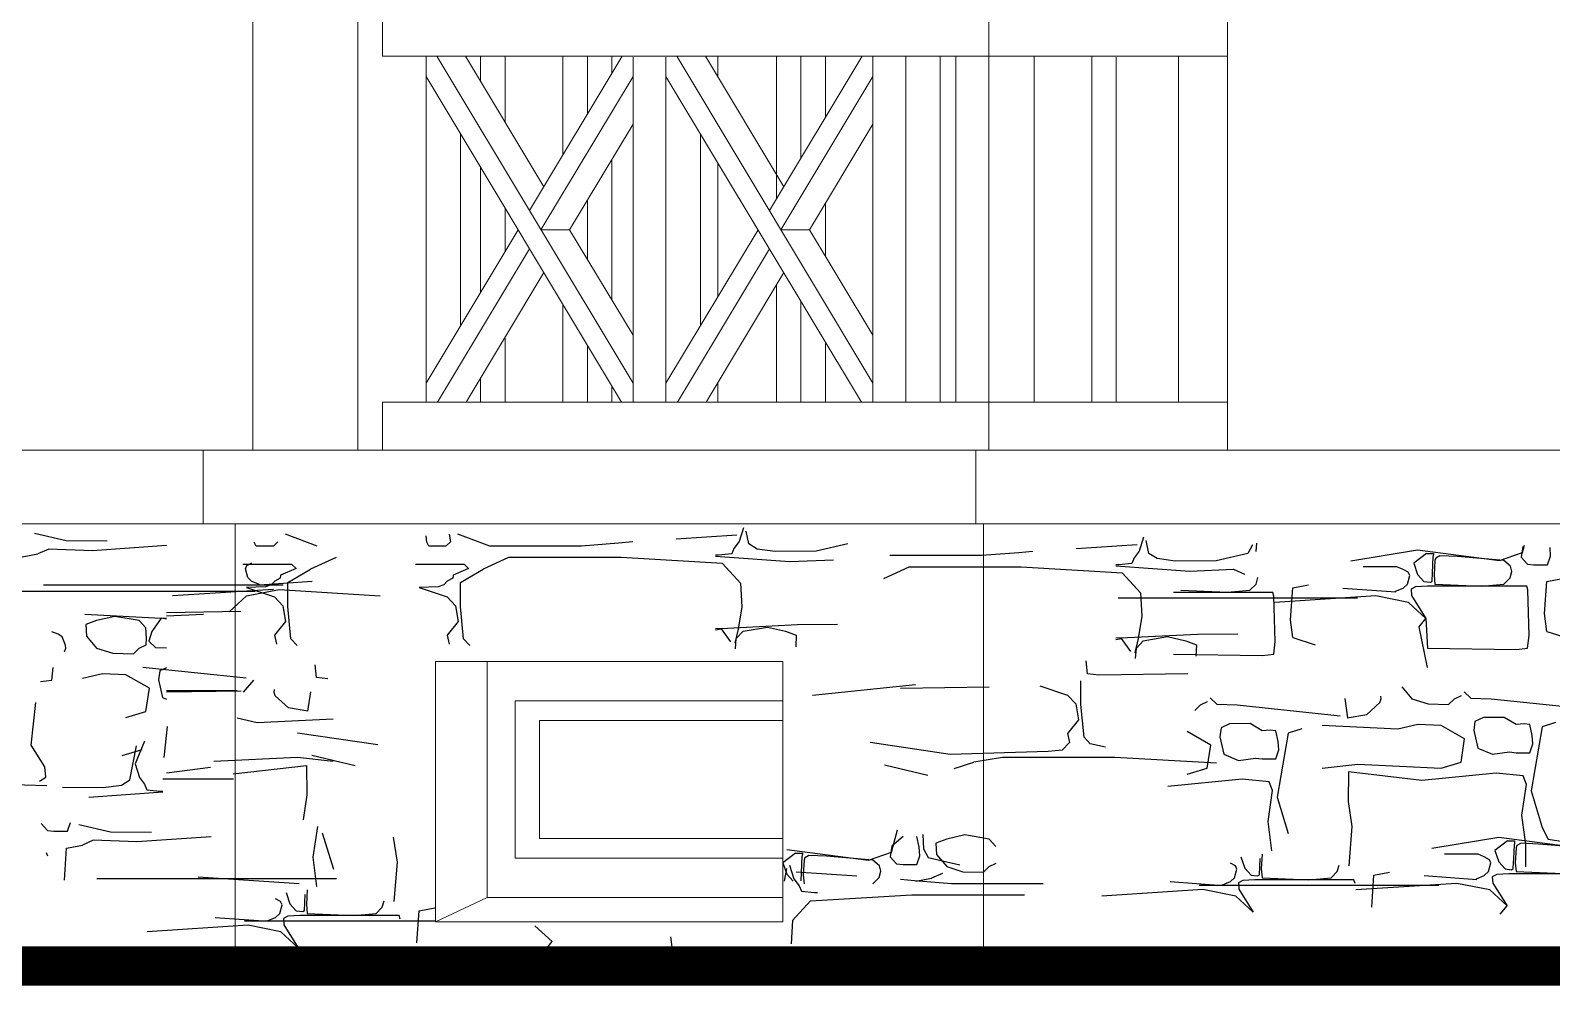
# Model space of a CAD drawing. Header units: millimetres. Extents: x 85048 to 158814, y 1395 to 38919.
# Drawn here: x 92596 to 95693, y 2807 to 4752 of the extents above; entities that cross this region are included whole.
import ezdxf

# ---------------------------------------------------------------- set-up
doc = ezdxf.new("R2010")
doc.units = ezdxf.units.MM
doc.layers.add('hatches', color=8, linetype='Continuous')
doc.layers.add('wall', color=5, linetype='Continuous')

msp = doc.modelspace()

# ---------------------------------------------------------------- linework, layer by layer
at = {"layer": 'hatches', "color": 252, "ltscale": 50, "true_color": 0x8f9991}
for p, q in [((92604.7, 3728.2, 11.6), (92669.2, 3713.2, 11.6)), ((93180.3, 3702.1, -40.4), (93115.4, 3726, -40.4)), ((93403, 3709.9, -40.4), (93402.2, 3723, -40.4)), ((93448.9, 3726.3, -40.4), (93451.4, 3710.9, -40.4)), ((93531.6, 3702.1, -40.4), (93466.6, 3726, -40.4)), ((93910.6, 3716.8, -40.4), (94034.4, 3724.9, -40.4)), ((94047.6, 3739.4, -96.4), (94039, 3711.3, -96.4)), ((94058.4, 3706.6, -96.4), (94053.2, 3732.6, -96.4)), ((94861.9, 3719.9, -100.2), (94853.3, 3691.8, -100.2)), ((92579.6, 3679.9, 11.6), (92611.6, 3686, 11.6)), ((92633.6, 3695.8, 11.6), (92611.6, 3686, 11.6)), ((92722.8, 3692.3, 11.6), (92633.6, 3695.8, 11.6)), ((92669.2, 3713.2, 11.6), (92752.3, 3712.4, 11.6)), ((92873.6, 3703, 11.6), (92722.8, 3692.3, 11.6)), ((93056, 3702.1, -40.4), (93051.8, 3709.9, -40.4)), ((93090.9, 3702.1, -40.4), (93056, 3702.1, -40.4)), ((93100.1, 3710.9, -40.4), (93090.9, 3702.1, -40.4)), ((93407.2, 3702.1, -40.4), (93403, 3709.9, -40.4)), ((93442.2, 3702.1, -40.4), (93407.2, 3702.1, -40.4)), ((93451.4, 3710.9, -40.4), (93442.2, 3702.1, -40.4)), ((93717.9, 3702.1, -40.4), (93531.6, 3702.1, -40.4)), ((93793.5, 3708, -40.4), (93717.9, 3702.1, -40.4)), ((93822.3, 3710.5, -40.4), (93793.5, 3708, -40.4)), ((94023.8, 3686.1, -96.4), (93997.1, 3683.2, -96.4)), ((94028.3, 3697.3, -96.4), (94023.8, 3686.1, -96.4)), ((94039, 3711.3, -96.4), (94028.3, 3697.3, -96.4)), ((94075.5, 3695.8, -96.4), (94058.4, 3706.6, -96.4)), ((94112.4, 3690.8, -96.4), (94075.5, 3695.8, -96.4)), ((94195.5, 3691.6, -96.4), (94112.4, 3690.8, -96.4)), ((94259.9, 3706.6, -96.4), (94195.5, 3691.6, -96.4)), ((94607.9, 3688.5, -44.2), (94532.2, 3682.6, -44.2)), ((94636.6, 3691, -44.2), (94607.9, 3688.5, -44.2)), ((94724.9, 3697.3, -44.2), (94848.7, 3705.4, -44.2)), ((94853.3, 3691.8, -100.2), (94842.6, 3677.9, -100.2)), ((94872.7, 3687.1, -100.2), (94867.5, 3713.2, -100.2)), ((94889.8, 3676.4, -100.2), (94872.7, 3687.1, -100.2)), ((95074.2, 3687.1, -100.2), (95009.8, 3672.1, -100.2)), ((95083.8, 3704.6, -100.2), (95074.2, 3687.1, -100.2)), ((95091.4, 3691, -100.2), (95092.5, 3708.2, -100.2)), ((95283.9, 3672.1, -100.2), (95419.9, 3694.7, -100.2)), ((95437.7, 3687.1, -100.2), (95412.1, 3667.4, -100.2)), ((95419.9, 3694.7, -100.2), (95586.5, 3672.7, -100.2)), ((95437.7, 3687.1, -100.2), (95452.1, 3687, -100.2)), ((95452.1, 3687, -100.2), (95451.6, 3680.6, -100.2)), ((95586.5, 3672.7, -100.2), (95633.3, 3688.9, -100.2)), ((95633.9, 3701.1, -100.2), (95630.7, 3679.6, -100.2)), ((95633.3, 3688.9, -100.2), (95637.3, 3704, -100.2)), ((95690.5, 3681.8, -100.2), (95689.4, 3699, -100.2)), ((93128.6, 3664.6, 15.6), (93028.7, 3664.6, 15.6)), ((93034, 3655.5, 13.6), (93037, 3662.3, 13.6)), ((93038.6, 3638.1, 13.6), (93034, 3655.5, 13.6)), ((93037, 3662.3, 13.6), (93047.3, 3667.9, 13.6)), ((93137, 3656.5, 15.6), (93105.5, 3643.1, 15.6)), ((93120.4, 3628.1, 15.6), (93166.8, 3654.7, 15.6)), ((93128.6, 3664.6, 15.6), (93137, 3656.5, 15.6)), ((93218.6, 3678.5, -40.4), (93166.8, 3654.7, 15.6)), ((93479.9, 3664.6, 15.6), (93380, 3664.6, 15.6)), ((93488.2, 3656.5, 15.6), (93456.7, 3643.1, 15.6)), ((93471.6, 3628.1, 15.6), (93518.1, 3654.7, 15.6)), ((93479.9, 3664.6, 15.6), (93488.2, 3656.5, 15.6)), ((93569.8, 3678.5, -40.4), (93518.1, 3654.7, 15.6)), ((93798.7, 3678.5, -40.4), (93569.8, 3678.5, -40.4)), ((94005.2, 3666.6, -40.4), (93798.7, 3678.5, -40.4)), ((93997.1, 3683.2, -96.4), (93991, 3683.5, -96.4)), ((93991, 3681.4, -96.4), (94141.8, 3670.7, -96.4)), ((94041.7, 3626.5, 15.6), (94005.2, 3666.6, -40.4)), ((94141.8, 3670.7, -96.4), (94231, 3674.2, -96.4)), ((94384.2, 3659, -44.2), (94332.4, 3635.2, 11.8)), ((94532.2, 3682.6, -44.2), (94345.9, 3682.6, -44.2)), ((94613, 3659, -44.2), (94384.2, 3659, -44.2)), ((94819.5, 3647.1, -44.2), (94613, 3659, -44.2)), ((94811.4, 3663.7, -100.2), (94805.3, 3664.1, -100.2)), ((94805.3, 3661.9, -100.2), (94956.1, 3651.2, -100.2)), ((94838.1, 3666.6, -100.2), (94811.4, 3663.7, -100.2)), ((94842.6, 3677.9, -100.2), (94838.1, 3666.6, -100.2)), ((94926.7, 3671.3, -100.2), (94889.8, 3676.4, -100.2)), ((95009.8, 3672.1, -100.2), (94926.7, 3671.3, -100.2)), ((94956.1, 3651.2, -100.2), (95045.3, 3654.7, -100.2)), ((95045.3, 3654.7, -100.2), (95067.3, 3644.9, -100.2)), ((95341.9, 3660.1, -100.2), (95309.1, 3659.9, -100.2)), ((95377.7, 3659.8, -100.2), (95341.9, 3660.1, -100.2)), ((95390.4, 3654.5, -100.2), (95377.7, 3659.8, -100.2)), ((95400.7, 3648.8, -100.2), (95390.4, 3654.5, -100.2)), ((95412.1, 3667.4, -100.2), (95419.9, 3644.2, -100.2)), ((95449.4, 3630.8, -100.2), (95450.9, 3663.6, -100.2)), ((95450.9, 3663.6, -100.2), (95451.6, 3680.6, -100.2)), ((95455.1, 3672.7, -100.2), (95453.4, 3642.5, -100.2)), ((95456.6, 3677.4, -100.2), (95455.1, 3672.7, -100.2)), ((95465.1, 3682.2, -100.2), (95456.6, 3677.4, -100.2)), ((95500.8, 3680.7, -100.2), (95465.1, 3682.2, -100.2)), ((95595.3, 3672.7, -100.2), (95500.8, 3680.7, -100.2)), ((95608.8, 3661.1, -100.2), (95595.3, 3672.7, -100.2)), ((95611.6, 3650.3, -100.2), (95608.8, 3661.1, -100.2)), ((95630.7, 3679.6, -100.2), (95643.6, 3665.4, -100.2)), ((95643.6, 3665.4, -100.2), (95656.7, 3663.7, -100.2)), ((95656.7, 3663.7, -100.2), (95684.4, 3663.7, -100.2)), ((95684.4, 3663.7, -100.2), (95690.5, 3681.8, -100.2)), ((93110.6, 3622.7, 124.5), (92623.1, 3622.7, 124.5)), ((93047.3, 3630.1, 13.6), (93038.6, 3638.1, 13.6)), ((93062.9, 3623.6, 13.6), (93047.3, 3630.1, 13.6)), ((93170, 3630.1, 13.6), (93062.4, 3622.2, 13.6)), ((93062.4, 3622.2, 13.6), (93062.9, 3623.6, 13.6)), ((93086.5, 3622.8, 15.6), (93075.1, 3619.3, 15.6)), ((93093.6, 3630.5, 15.6), (93086.5, 3622.8, 15.6)), ((93104.6, 3636.6, 15.6), (93093.6, 3630.5, 15.6)), ((93105.5, 3643.1, 15.6), (93104.6, 3636.6, 15.6)), ((93120.2, 3579.3, 15.6), (93120.4, 3628.1, 15.6)), ((93437.7, 3622.8, 15.6), (93426.3, 3619.3, 15.6)), ((93444.9, 3630.5, 15.6), (93437.7, 3622.8, 15.6)), ((93455.9, 3636.6, 15.6), (93444.9, 3630.5, 15.6)), ((93456.7, 3643.1, 15.6), (93455.9, 3636.6, 15.6)), ((93471.5, 3579.3, 15.6), (93471.6, 3628.1, 15.6)), ((94041.7, 3626.5, 15.6), (94044.3, 3578.6, 15.6)), ((94856, 3607.1, 11.8), (94819.5, 3647.1, -44.2)), ((95078.4, 3612.2, 11.8), (95091, 3624.8, 11.8)), ((95091, 3624.8, 11.8), (95094.7, 3637.8, 11.8)), ((95165.7, 3617.1, 11.8), (95197.8, 3623.2, 11.8)), ((95390.4, 3616.6, -100.2), (95399.1, 3624.7, -100.2)), ((95399.1, 3624.7, -100.2), (95403.7, 3642.1, -100.2)), ((95403.7, 3642.1, -100.2), (95400.7, 3648.8, -100.2)), ((95419.9, 3644.2, -100.2), (95432.8, 3630, -100.2)), ((95432.8, 3630, -100.2), (95445.9, 3628.3, -100.2)), ((95445.9, 3628.3, -100.2), (95449.4, 3630.8, -100.2)), ((95453.4, 3642.5, -100.2), (95455.1, 3624.7, -100.2)), ((95455.1, 3624.7, -100.2), (95550.1, 3620.6, -100.2)), ((95550.1, 3620.6, -100.2), (95595.3, 3624.7, -100.2)), ((95595.3, 3624.7, -100.2), (95607.9, 3637.3, -100.2)), ((95607.9, 3637.3, -100.2), (95611.6, 3650.3, -100.2)), ((95678.1, 3564.5, -100.2), (95682.6, 3629.6, -100.2)), ((95682.6, 3629.6, -100.2), (95714.7, 3635.7, -100.2)), ((92566.6, 3610.2, 230.6), (93054.1, 3610.2, 230.6)), ((93091.2, 3613.9, 7.8), (92885.6, 3600.7, 7.8)), ((93000.9, 3568.2, 13.6), (93036.3, 3600.7, 13.6)), ((93036.3, 3600.7, 13.6), (93102.9, 3613.9, 13.6)), ((93075.1, 3619.3, 15.6), (93036.5, 3617.4, 15.6)), ((93036.5, 3617.4, 15.6), (93093.1, 3598.5, 15.6)), ((93093.1, 3598.5, 15.6), (93110.2, 3580.7, 15.6)), ((93102.9, 3613.9, 13.6), (93308.6, 3600.7, 13.6)), ((93426.3, 3619.3, 15.6), (93387.8, 3617.4, 15.6)), ((93387.8, 3617.4, 15.6), (93444.3, 3598.5, 15.6)), ((93444.3, 3598.5, 15.6), (93461.4, 3580.7, 15.6)), ((94810.2, 3596.8, 122.6), (95297.7, 3596.8, 122.6)), ((94856, 3607.1, 11.8), (94858.6, 3559.1, 11.8)), ((95125, 3607.6, 11.8), (94923.2, 3607.6, 11.8)), ((94938.2, 3612.2, 11.8), (95033.2, 3608.1, 11.8)), ((95033.2, 3608.1, 11.8), (95078.4, 3612.2, 11.8)), ((95127.4, 3600.3, 11.8), (95125, 3607.6, 11.8)), ((95129.7, 3507.7, 11.8), (95127.4, 3600.3, 11.8)), ((95334.8, 3600.5, -100.2), (95129.2, 3587.2, -100.2)), ((95161.2, 3552, 11.8), (95165.7, 3617.1, 11.8)), ((95267.7, 3616.6, -100.2), (95375.3, 3608.8, -100.2)), ((95401.4, 3587.2, -100.2), (95334.8, 3600.5, -100.2)), ((95374.8, 3610.1, -100.2), (95390.4, 3616.6, -100.2)), ((95375.3, 3608.8, -100.2), (95374.8, 3610.1, -100.2)), ((95415.8, 3618.9, -100.2), (95406.8, 3614.2, -100.2)), ((95406.8, 3614.2, -100.2), (95407.5, 3601.3, -100.2)), ((95407.5, 3601.3, -100.2), (95436.8, 3554.8, -100.2)), ((95440.1, 3620.1, -100.2), (95415.8, 3618.9, -100.2)), ((95641.9, 3620.1, -100.2), (95440.1, 3620.1, -100.2)), ((95644.3, 3612.8, -100.2), (95641.9, 3620.1, -100.2)), ((95646.6, 3520.3, -100.2), (95644.3, 3612.8, -100.2)), ((92707, 3563.1, 11.6), (92849.6, 3556.1, 11.6)), ((92873.6, 3566.7, 11.6), (93024.4, 3569.4, 11.6)), ((92873.6, 3560.3, 11.6), (92948.4, 3563.2, 11.6)), ((93110.2, 3580.7, 15.6), (93115.6, 3548.5, 15.6)), ((93126.7, 3513.4, 15.6), (93120.2, 3579.3, 15.6)), ((93461.4, 3580.7, 15.6), (93466.9, 3548.5, 15.6)), ((93478, 3513.4, 15.6), (93471.5, 3579.3, 15.6)), ((94044.3, 3578.6, 15.6), (94036.9, 3533.1, 15.6)), ((95436.8, 3554.8, -100.2), (95401.4, 3587.2, -100.2)), ((95682.6, 3528.1, -100.2), (95678.1, 3564.5, -100.2)), ((92731.2, 3550.3, 11.6), (92709.3, 3542.2, 11.6)), ((92709.3, 3542.2, 11.6), (92710.3, 3518.8, 11.6)), ((92767.9, 3558.8, 11.6), (92731.2, 3550.3, 11.6)), ((92817.8, 3550.3, 11.6), (92767.9, 3558.8, 11.6)), ((92831.5, 3535.4, 11.6), (92817.8, 3550.3, 11.6)), ((92833, 3514.3, 11.6), (92831.5, 3535.4, 11.6)), ((92862.5, 3555.1, 11.6), (92843.2, 3528.4, 11.6)), ((92849.6, 3556.1, 11.6), (92873.6, 3555.4, 11.6)), ((92873.6, 3552.9, 11.6), (92862.5, 3555.1, 11.6)), ((93115.6, 3548.5, 15.6), (93093.1, 3520.5, 15.6)), ((93466.9, 3548.5, 15.6), (93444.3, 3520.5, 15.6)), ((94015, 3534.5, -96.4), (93991, 3533.8, -96.4)), ((93991, 3531.3, -96.4), (94002.1, 3533.5, -96.4)), ((94002.1, 3533.5, -96.4), (94021.4, 3506.8, -96.4)), ((94157.6, 3541.5, -96.4), (94015, 3534.5, -96.4)), ((94036.9, 3533.1, 15.6), (94030.2, 3504.3, 15.6)), ((94046.8, 3528.7, -96.4), (94096.7, 3537.2, -96.4)), ((94096.7, 3537.2, -96.4), (94133.4, 3528.7, -96.4)), ((94239.4, 3542.3, -96.4), (94157.6, 3541.5, -96.4)), ((94858.6, 3559.1, 11.8), (94851.2, 3513.7, 11.8)), ((95165.7, 3515.6, 11.8), (95161.2, 3552, 11.8)), ((95422.8, 3537.7, -100.2), (95436.8, 3554.8, -100.2)), ((95439.9, 3455.1, -100.2), (95422.8, 3537.7, -100.2)), ((95436.8, 3554.8, -100.2), (95440.1, 3494.2, -100.2)), ((92653, 3522.8, 11.6), (92639.8, 3527.3, 11.6)), ((92660.8, 3517, 11.6), (92653, 3522.8, 11.6)), ((92666.4, 3503.6, 11.6), (92660.8, 3517, 11.6)), ((92667.7, 3499.8, 11.6), (92666.4, 3503.6, 11.6)), ((92668.4, 3493.9, 11.6), (92667.7, 3499.8, 11.6)), ((92710.3, 3518.8, 11.6), (92731.2, 3494.3, 11.6)), ((92817.8, 3494.3, 11.6), (92832.1, 3501.1, 11.6)), ((92832.1, 3501.1, 11.6), (92833, 3514.3, 11.6)), ((92843.2, 3528.4, 11.6), (92837.3, 3508.7, 11.6)), ((92837.3, 3508.7, 11.6), (92851.2, 3495.6, 11.6)), ((93093.1, 3520.5, 15.6), (93097.5, 3502, 15.6)), ((93139.4, 3499.5, 15.6), (93126.7, 3513.4, 15.6)), ((93444.3, 3520.5, 15.6), (93448.7, 3502, 15.6)), ((93490.7, 3499.5, 15.6), (93478, 3513.4, 15.6)), ((94031.6, 3492.7, -96.4), (94033.1, 3513.8, -96.4)), ((94033.1, 3513.8, -96.4), (94046.8, 3528.7, -96.4)), ((94133.4, 3528.7, -96.4), (94155.3, 3520.6, -96.4)), ((94155.3, 3520.6, -96.4), (94154.3, 3497.2, -96.4)), ((94829.3, 3515, -100.2), (94805.3, 3514.3, -100.2)), ((94805.3, 3511.8, -100.2), (94816.4, 3514, -100.2)), ((94816.4, 3514, -100.2), (94835.8, 3487.3, -100.2)), ((94971.9, 3522, -100.2), (94829.3, 3515, -100.2)), ((94851.2, 3513.7, 11.8), (94844.5, 3484.8, 11.8)), ((94847.5, 3494.3, -100.2), (94861.1, 3509.2, -100.2)), ((94861.1, 3509.2, -100.2), (94911.1, 3517.7, -100.2)), ((94911.1, 3517.7, -100.2), (94947.8, 3509.2, -100.2)), ((94947.8, 3509.2, -100.2), (94969.6, 3501.2, -100.2)), ((94969.6, 3501.2, -100.2), (94968.6, 3477.8, -100.2)), ((95053.7, 3522.8, -100.2), (94971.9, 3522, -100.2)), ((95126.9, 3481.7, 11.8), (95129.7, 3507.7, 11.8)), ((95165.7, 3515.6, 11.8), (95211.4, 3501.1, 11.8)), ((95643.8, 3494.2, -100.2), (95646.6, 3520.3, -100.2)), ((95682.6, 3528.1, -100.2), (95728.3, 3513.6, -100.2)), ((92666, 3486.6, 11.6), (92668.4, 3493.9, 11.6)), ((92731.2, 3494.3, 11.6), (92764.4, 3483.9, 11.6)), ((92764.4, 3483.9, 11.6), (92805.9, 3482.9, 11.6)), ((92805.9, 3482.9, 11.6), (92817.8, 3494.3, 11.6)), ((92851.2, 3495.6, 11.6), (92873.6, 3494.9, 11.6)), ((94748.2, 3442.1, 11.8), (94745.4, 3468.1, 11.8)), ((94845.9, 3473.3, -100.2), (94847.5, 3494.3, -100.2)), ((94923.2, 3481.7, 11.8), (95104, 3479, 11.8)), ((95104, 3479, 11.8), (95126.9, 3481.7, 11.8)), ((95440.1, 3494.2, -100.2), (95620.9, 3491.5, -100.2)), ((95620.9, 3491.5, -100.2), (95643.8, 3494.2, -100.2)), ((92639.8, 3428.9, 11.6), (92642.6, 3455, 11.6)), ((92743.4, 3442.1, 11.6), (92702.6, 3432.6, 11.6)), ((92790.9, 3440.2, 11.6), (92743.4, 3442.1, 11.6)), ((92838.5, 3412.6, 11.6), (92790.9, 3440.2, 11.6)), ((92825.3, 3455.6, 7.8), (93035.3, 3433.6, 7.8)), ((92859.5, 3447.8, 11.6), (92857.2, 3429.5, 11.6)), ((92873.6, 3454.3, 11.6), (92859.5, 3447.8, 11.6)), ((93178.7, 3434.3, 15.6), (93176, 3460.4, 15.6)), ((94771.1, 3439.3, 11.8), (94748.2, 3442.1, 11.8)), ((94951.9, 3442.1, 11.8), (94771.1, 3439.3, 11.8)), ((92616.9, 3426.2, 11.6), (92639.8, 3428.9, 11.6)), ((92831.5, 3365.4, 11.6), (92838.5, 3412.6, 11.6)), ((92857.2, 3429.5, 11.6), (92865.3, 3393.8, 11.6)), ((92873.6, 3407.9, 11.6), (93017.5, 3407.9, 11.6)), ((93025.4, 3406.4, 11.6), (92873.6, 3404.6, 11.6)), ((93050.3, 3429.1, 13.6), (93029.4, 3404.5, 13.6)), ((93092.2, 3404.1, 13.6), (93092.9, 3410, 13.6)), ((93201.6, 3431.6, 15.6), (93178.7, 3434.3, 15.6)), ((94398.2, 3419.7, -96.4), (94188.3, 3397.7, -96.4)), ((94548, 3414.9, 11.8), (94367.2, 3412.1, 11.8)), ((94650.7, 3417.3, -44.2), (94707.2, 3398.4, -44.2)), ((94734.4, 3379.2, -44.2), (94734.5, 3428, -44.2)), ((95387.4, 3415.6, -100.2), (95408.3, 3391.1, -100.2)), ((92598, 3296.6, 11.6), (92607.7, 3383.4, 11.6)), ((92865.3, 3393.8, 11.6), (92873.6, 3390.4, 11.6)), ((93094.6, 3396.8, 13.6), (93092.2, 3404.1, 13.6)), ((93121.4, 3372.5, 13.6), (93094.6, 3396.8, 13.6)), ((93166.3, 3405.1, 13.6), (93160.6, 3366, 13.6)), ((94707.2, 3398.4, -44.2), (94724.3, 3380.6, -44.2)), ((94724.3, 3380.6, -44.2), (94729.8, 3348.4, -44.2)), ((94740.9, 3313.3, -44.2), (94734.4, 3379.2, -44.2)), ((94966.1, 3367.2, 11.8), (94978, 3378.5, 11.8)), ((94978, 3378.5, 11.8), (94992.3, 3385.4, 11.8)), ((94997.5, 3393, 11.8), (95011.4, 3379.9, 11.8)), ((95011.4, 3379.9, 11.8), (95052.5, 3378.5, 11.8)), ((95052.5, 3378.5, 11.8), (95262.5, 3356.6, 11.8)), ((95271.4, 3391.7, -100.2), (95277.1, 3352.6, -100.2)), ((95316.4, 3359, -100.2), (95343.1, 3383.4, -100.2)), ((95343.1, 3383.4, -100.2), (95345.5, 3390.7, -100.2)), ((95345.5, 3390.7, -100.2), (95344.8, 3396.5, -100.2)), ((95408.3, 3391.1, -100.2), (95441.5, 3380.7, -100.2)), ((95441.5, 3380.7, -100.2), (95483, 3379.7, -100.2)), ((95483, 3379.7, -100.2), (95494.9, 3391.1, -100.2)), ((95494.9, 3391.1, -100.2), (95509.2, 3397.9, -100.2)), ((95514.4, 3405.5, -100.2), (95528.3, 3392.4, -100.2)), ((95528.3, 3392.4, -100.2), (95569.4, 3391.1, -100.2)), ((95569.4, 3391.1, -100.2), (95779.4, 3369.1, -100.2)), ((92790.9, 3353.3, 11.6), (92831.5, 3365.4, 11.6)), ((93017.2, 3352.3, 13.6), (93058.1, 3342.9, 13.6)), ((93058.1, 3342.9, 13.6), (93212.5, 3350.5, 13.6)), ((93161, 3366, 13.6), (93121.4, 3372.5, 13.6)), ((94729.8, 3348.4, -44.2), (94707.2, 3320.4, -44.2)), ((95276.7, 3352.5, -100.2), (95316.4, 3359, -100.2)), ((95536.6, 3344.6, -100.2), (95534.3, 3326.3, -100.2)), ((95554.1, 3352.7, -100.2), (95536.6, 3344.6, -100.2)), ((95596.2, 3353.3, -100.2), (95554.1, 3352.7, -100.2)), ((95620.3, 3338.5, -100.2), (95596.2, 3353.3, -100.2)), ((92874.7, 3334.4, 11.6), (92868, 3271.4, 11.6)), ((93303.2, 3297.5, -40.4), (93140.1, 3321.4, -40.4)), ((94707.2, 3320.4, -44.2), (94711.6, 3301.9, -44.2)), ((94753.6, 3299.4, -44.2), (94740.9, 3313.3, -44.2)), ((94998.7, 3296.9, 11.8), (94951.1, 3324.5, 11.8)), ((95019.7, 3332.1, 11.8), (95017.4, 3313.8, 11.8)), ((95017.4, 3313.8, 11.8), (95025.5, 3278.1, 11.8)), ((95037.2, 3340.2, 11.8), (95019.7, 3332.1, 11.8)), ((95079.3, 3340.7, 11.8), (95037.2, 3340.2, 11.8)), ((95103.4, 3326, 11.8), (95079.3, 3340.7, 11.8)), ((95119.5, 3327.4, 11.8), (95103.4, 3326, 11.8)), ((95131.1, 3326, 11.8), (95119.5, 3327.4, 11.8)), ((95136.1, 3304, 11.8), (95131.1, 3326, 11.8)), ((95156.5, 3321.4, 11.8), (95134, 3191.1, 11.8)), ((95183.9, 3330.1, 11.8), (95156.5, 3321.4, 11.8)), ((95379.7, 3329.4, -100.2), (95225.3, 3337, -100.2)), ((95420.5, 3338.8, -100.2), (95379.7, 3329.4, -100.2)), ((95468, 3337, -100.2), (95420.5, 3338.8, -100.2)), ((95515.6, 3309.4, -100.2), (95468, 3337, -100.2)), ((95534.3, 3326.3, -100.2), (95542.4, 3290.6, -100.2)), ((95636.4, 3339.9, -100.2), (95620.3, 3338.5, -100.2)), ((95648, 3338.5, -100.2), (95636.4, 3339.9, -100.2)), ((95653, 3316.6, -100.2), (95648, 3338.5, -100.2)), ((95673.4, 3333.9, -100.2), (95650.9, 3203.6, -100.2)), ((95654.1, 3299.4, -100.2), (95653, 3316.6, -100.2)), ((95700.8, 3342.7, -100.2), (95673.4, 3333.9, -100.2)), ((92625.4, 3252.8, 11.6), (92598, 3296.6, 11.6)), ((92783.4, 3275.8, 11.6), (92824, 3288, 11.6)), ((92798.8, 3226.2, 11.6), (92812.5, 3295.1, 11.6)), ((92828.8, 3304.8, 11.6), (92809.5, 3259, 11.6)), ((94468.7, 3278, -44.2), (94305.6, 3301.9, -44.2)), ((94667.6, 3283.9, -44.2), (94468.7, 3278, -44.2)), ((94696.3, 3286.4, -44.2), (94667.6, 3283.9, -44.2)), ((94711.6, 3301.9, -44.2), (94696.3, 3286.4, -44.2)), ((94784.6, 3292.7, -44.2), (94753.6, 3299.4, -44.2)), ((94991.7, 3249.7, 11.8), (94998.7, 3296.9, 11.8)), ((95131.1, 3268.8, 11.8), (95137.2, 3286.9, 11.8)), ((95137.2, 3286.9, 11.8), (95136.1, 3304, 11.8)), ((95508.6, 3262.2, -100.2), (95515.6, 3309.4, -100.2)), ((95542.4, 3290.6, -100.2), (95572.1, 3278.4, -100.2)), ((95572.1, 3278.4, -100.2), (95607.1, 3283, -100.2)), ((95607.1, 3283, -100.2), (95620.3, 3281.3, -100.2)), ((95648, 3281.3, -100.2), (95654.1, 3299.4, -100.2)), ((92627.9, 3231.5, 11.6), (92625.4, 3252.8, 11.6)), ((92809.5, 3259, 11.6), (92818.1, 3230.9, 11.6)), ((92873.4, 3240.3, 11.6), (92963, 3251.9, 11.6)), ((93139.8, 3271.6, 13.6), (92969.7, 3263.5, 13.6)), ((93009.2, 3238.5, 13.6), (93158.5, 3255.6, 13.6)), ((93212.5, 3263.5, 13.6), (93139.8, 3271.6, 13.6)), ((93158.5, 3255.6, 13.6), (93159.2, 3195.8, 13.6)), ((93169.5, 3276.3, -96.4), (93257.4, 3255.4, -96.4)), ((94335.1, 3256.8, -100.2), (94423, 3235.9, -100.2)), ((94476.3, 3249, -100.2), (94516.8, 3262.1, -100.2)), ((94575, 3271.9, -156.2), (94516.8, 3262.1, -100.2)), ((94803.9, 3271.9, -156.2), (94575, 3271.9, -156.2)), ((95010.3, 3260, -156.2), (94803.9, 3271.9, -156.2)), ((95025.5, 3278.1, 11.8), (95055.2, 3265.8, 11.8)), ((95055.2, 3265.8, 11.8), (95090.2, 3270.5, 11.8)), ((95090.2, 3270.5, 11.8), (95103.4, 3268.8, 11.8)), ((95103.4, 3268.8, 11.8), (95131.1, 3268.8, 11.8)), ((95225.3, 3250.1, -100.2), (95297.9, 3258.2, -100.2)), ((95297.9, 3258.2, -100.2), (95468, 3250.1, -100.2)), ((95468, 3250.1, -100.2), (95508.6, 3262.2, -100.2)), ((95620.3, 3281.3, -100.2), (95648, 3281.3, -100.2)), ((92614.6, 3223.2, 11.6), (92627.9, 3231.5, 11.6)), ((92781.6, 3215.5, 11.6), (92798.8, 3226.2, 11.6)), ((92818.1, 3230.9, 11.6), (92828.8, 3217, 11.6)), ((93010, 3227.7, 11.6), (92866.1, 3227.7, 11.6)), ((95063, 3227.3, 11.8), (94911.6, 3212.5, 11.8)), ((94951.1, 3237.6, 11.8), (94991.7, 3249.7, 11.8)), ((95118, 3222, 11.8), (95063, 3227.3, 11.8)), ((95124.7, 3204.1, 11.8), (95118, 3222, 11.8)), ((95279.2, 3242.2, -100.2), (95278.5, 3182.3, -100.2)), ((95428.5, 3225, -100.2), (95279.2, 3242.2, -100.2)), ((95579.9, 3239.8, -100.2), (95428.5, 3225, -100.2)), ((95634.9, 3234.5, -100.2), (95579.9, 3239.8, -100.2)), ((95641.6, 3216.6, -100.2), (95634.9, 3234.5, -100.2)), ((92538.6, 3217, 11.6), (92629.8, 3214.5, 11.6)), ((92661.6, 3211.2, 11.6), (92744.8, 3210.4, 11.6)), ((92866.1, 3201.1, 11.6), (92715.3, 3190.3, 11.6)), ((92744.8, 3210.4, 11.6), (92781.6, 3215.5, 11.6)), ((92828.8, 3217, 11.6), (92833.3, 3205.8, 11.6)), ((92833.3, 3205.8, 11.6), (92860.1, 3202.8, 11.6)), ((92860.1, 3202.8, 11.6), (92866.1, 3203.2, 11.6)), ((93159.2, 3195.8, 13.6), (93151.6, 3144.6, 13.6)), ((95115.4, 3141.5, 11.8), (95124.7, 3204.1, 11.8)), ((95134, 3191.1, 11.8), (95156.5, 3116.9, 11.8)), ((95632.3, 3154, -100.2), (95641.6, 3216.6, -100.2)), ((95650.9, 3203.6, -100.2), (95673.4, 3129.4, -100.2)), ((95278.5, 3182.3, -100.2), (95286.1, 3131.2, -100.2)), ((92618.2, 3137.2, 11.6), (92631, 3123, 11.6)), ((92671.9, 3121.3, 11.6), (92678, 3139.4, 11.6)), ((92695.2, 3135.5, 11.6), (92759.7, 3120.5, 11.6)), ((93171.9, 3068.8, 2.2), (93181.2, 3131.3, 2.2)), ((95123, 3081.9, 11.8), (95115.4, 3141.5, 11.8)), ((95286.1, 3131.2, -100.2), (95279.8, 3050.9, -100.2)), ((95639.9, 3094.4, -100.2), (95632.3, 3154, -100.2)), ((95673.4, 3129.4, -100.2), (95685.5, 3105.3, -100.2)), ((92631, 3123, 11.6), (92644.2, 3121.3, 11.6)), ((92644.2, 3121.3, 11.6), (92671.9, 3121.3, 11.6)), ((92724.2, 3103.1, 11.6), (92702.1, 3093.3, 11.6)), ((92813.3, 3099.6, 11.6), (92724.2, 3103.1, 11.6)), ((92759.7, 3120.5, 11.6), (92842.8, 3119.7, 11.6)), ((92964.1, 3110.3, 11.6), (92813.3, 3099.6, 11.6)), ((93190.5, 3118.3, 2.2), (93213, 3044.2, 2.2)), ((93335, 3109.6, -109.8), (93342.6, 3058.4, -109.8)), ((94349.2, 3078.8, -109.8), (94361.3, 3124.4, -109.8)), ((94372.6, 3110.8, -109.8), (94349.8, 3091, -109.8)), ((94405.4, 3088.9, -109.8), (94400.3, 3110.8, -109.8)), ((94412.8, 3114.9, -109.8), (94414.1, 3085.4, -109.8)), ((94461.3, 3105.4, 2.2), (94439.4, 3097.4, 2.2)), ((94439.4, 3097.4, 2.2), (94440.4, 3073.9, 2.2)), ((94498, 3113.9, 2.2), (94461.3, 3105.4, 2.2)), ((94547.9, 3105.4, 2.2), (94498, 3113.9, 2.2)), ((94561.6, 3090.5, 2.2), (94547.9, 3105.4, 2.2)), ((95449.1, 3086.8, -96.4), (95585.1, 3109.4, -96.4)), ((95602.9, 3101.9, -96.4), (95577.2, 3082.1, -96.4)), ((95585.1, 3109.4, -96.4), (95751.7, 3087.4, -96.4)), ((95602.9, 3101.9, -96.4), (95617.3, 3101.7, -96.4)), ((95617.3, 3101.7, -96.4), (95616.8, 3095.4, -96.4)), ((95630.3, 3096.9, -96.4), (95621.8, 3092.1, -96.4)), ((95665.9, 3095.4, -96.4), (95630.3, 3096.9, -96.4)), ((95685.5, 3105.3, -100.2), (95724.9, 3098.9, -100.2)), ((92631.8, 3070.4, 11.6), (92629.4, 3077.7, 11.6)), ((92665.6, 3022.1, 11.6), (92670.1, 3087.2, 11.6)), ((92670.1, 3087.2, 11.6), (92702.1, 3093.3, 11.6)), ((93179.5, 3009.2, 2.2), (93171.9, 3068.8, 2.2)), ((94153.6, 3077.1, -109.8), (94128, 3057.3, -109.8)), ((94135.8, 3084.6, -109.8), (94302.4, 3062.6, -109.8)), ((94153.6, 3077.1, -109.8), (94168, 3076.9, -109.8)), ((94166.8, 3053.5, -109.8), (94167.5, 3070.6, -109.8)), ((94168, 3076.9, -109.8), (94167.5, 3070.6, -109.8)), ((94172.6, 3067.3, -109.8), (94171, 3062.6, -109.8)), ((94181, 3072.1, -109.8), (94172.6, 3067.3, -109.8)), ((94216.7, 3070.6, -109.8), (94181, 3072.1, -109.8)), ((94311.2, 3062.6, -109.8), (94216.7, 3070.6, -109.8)), ((94302.4, 3062.6, -109.8), (94349.2, 3078.8, -109.8)), ((94349.8, 3091, -109.8), (94346.6, 3069.5, -109.8)), ((94346.6, 3069.5, -109.8), (94359.5, 3055.3, -109.8)), ((94400.3, 3053.6, -109.8), (94406.4, 3071.7, -109.8)), ((94406.4, 3071.7, -109.8), (94405.4, 3088.9, -109.8)), ((94414.1, 3085.4, -109.8), (94423.6, 3067.8, -109.8)), ((94423.6, 3067.8, -109.8), (94488.1, 3052.8, -109.8)), ((94440.4, 3073.9, 2.2), (94461.3, 3049.4, 2.2)), ((95060.3, 3069.6, 15.6), (95068.2, 3046.4, 15.6)), ((95097.7, 3033, 15.6), (95099.2, 3065.8, 15.6)), ((95103.4, 3074.9, 15.6), (95101.7, 3044.7, 15.6)), ((95507.1, 3074.8, -96.4), (95474.3, 3074.6, -96.4)), ((95542.8, 3074.5, -96.4), (95507.1, 3074.8, -96.4)), ((95555.6, 3069.2, -96.4), (95542.8, 3074.5, -96.4)), ((95565.9, 3063.5, -96.4), (95555.6, 3069.2, -96.4)), ((95577.2, 3082.1, -96.4), (95585.1, 3058.9, -96.4)), ((95614.6, 3045.5, -96.4), (95616.1, 3078.3, -96.4)), ((95616.1, 3078.3, -96.4), (95616.8, 3095.4, -96.4)), ((95620.3, 3087.4, -96.4), (95618.6, 3057.2, -96.4)), ((95621.8, 3092.1, -96.4), (95620.3, 3087.4, -96.4)), ((95640.3, 3049.2, -100.2), (95639.9, 3094.4, -100.2)), ((95760.5, 3087.4, -96.4), (95665.9, 3095.4, -96.4)), ((93342.6, 3058.4, -109.8), (93336.2, 2978.1, -109.8)), ((94128, 3057.3, -109.8), (94135.9, 3034.1, -109.8)), ((94130.9, 3019.9, -106.1), (94136.1, 3045.9, -106.1)), ((94141.7, 3052.7, -106.1), (94150.3, 3024.6, -106.1)), ((94278.7, 3030.1, -50.1), (94154.9, 3038.2, -50.1)), ((94165.4, 3020.7, -109.8), (94166.8, 3053.5, -109.8)), ((94171, 3062.6, -109.8), (94169.3, 3032.4, -109.8)), ((94324.7, 3051, -109.8), (94311.2, 3062.6, -109.8)), ((94323.8, 3027.2, -109.8), (94327.5, 3040.3, -109.8)), ((94327.5, 3040.3, -109.8), (94324.7, 3051, -109.8)), ((94359.5, 3055.3, -109.8), (94372.6, 3053.6, -109.8)), ((94372.6, 3053.6, -109.8), (94400.3, 3053.6, -109.8)), ((94452.6, 3035.4, -109.8), (94430.6, 3025.7, -109.8)), ((94461.3, 3049.4, 2.2), (94494.4, 3039, 2.2)), ((94494.4, 3039, 2.2), (94536, 3038, 2.2)), ((94536, 3038, 2.2), (94547.9, 3049.4, 2.2)), ((94547.9, 3049.4, 2.2), (94562.1, 3056.2, 2.2)), ((95049, 3051, 15.6), (95038.7, 3056.7, 15.6)), ((95047.3, 3026.9, 15.6), (95052, 3044.3, 15.6)), ((95052, 3044.3, 15.6), (95049, 3051, 15.6)), ((95068.2, 3046.4, 15.6), (95081.1, 3032.2, 15.6)), ((95101.7, 3044.7, 15.6), (95103.4, 3026.9, 15.6)), ((95243.6, 3026.9, 15.6), (95256.2, 3039.5, 15.6)), ((95256.2, 3039.5, 15.6), (95259.9, 3052.6, 15.6)), ((95330.9, 3031.8, 15.6), (95362.9, 3037.9, 15.6)), ((95555.6, 3031.4, -96.4), (95564.2, 3039.4, -96.4)), ((95564.2, 3039.4, -96.4), (95568.9, 3056.8, -96.4)), ((95568.9, 3056.8, -96.4), (95565.9, 3063.5, -96.4)), ((95605.3, 3034.9, -96.4), (95581, 3033.7, -96.4)), ((95585.1, 3058.9, -96.4), (95598, 3044.7, -96.4)), ((95598, 3044.7, -96.4), (95611.1, 3043, -96.4)), ((95807, 3034.9, -96.4), (95605.3, 3034.9, -96.4)), ((95611.1, 3043, -96.4), (95614.6, 3045.5, -96.4)), ((95618.6, 3057.2, -96.4), (95620.3, 3039.4, -96.4)), ((95620.3, 3039.4, -96.4), (95715.3, 3035.3, -96.4)), ((92731.8, 3025, 234.4), (93219.3, 3025, 234.4)), ((92937.8, 3028.7, 17.4), (93143.4, 3015.4, 17.4)), ((94135.9, 3034.1, -109.8), (94148.7, 3019.9, -109.8)), ((94150.3, 3024.6, -106.1), (94161, 3010.6, -106.1)), ((94161, 3010.6, -106.1), (94165.5, 2999.4, -106.1)), ((94169.3, 3032.4, -109.8), (94171, 3014.6, -109.8)), ((94311.2, 3014.6, -109.8), (94323.8, 3027.2, -109.8)), ((94367, 3023.8, -50.1), (94395.8, 3021.3, -50.1)), ((94395.8, 3021.3, -50.1), (94471.4, 3015.4, -50.1)), ((94398.5, 3019.5, -109.8), (94430.6, 3025.7, -109.8)), ((94471.4, 3015.4, -50.1), (94657.7, 3015.4, -50.1)), ((94916, 3018.9, 15.6), (95023.6, 3011, 15.6)), ((94975.4, 3011.5, 126.4), (95462.9, 3011.5, 126.4)), ((95023, 3012.3, 15.6), (95038.7, 3018.9, 15.6)), ((95023.6, 3011, 15.6), (95023, 3012.3, 15.6)), ((95038.7, 3018.9, 15.6), (95047.3, 3026.9, 15.6)), ((95064.1, 3021.1, 15.6), (95055, 3016.4, 15.6)), ((95055, 3016.4, 15.6), (95055.8, 3003.5, 15.6)), ((95055.8, 3003.5, 15.6), (95085, 2957, 15.6)), ((95088.4, 3022.4, 15.6), (95064.1, 3021.1, 15.6)), ((95081.1, 3032.2, 15.6), (95094.2, 3030.5, 15.6)), ((95290.1, 3022.4, 15.6), (95088.4, 3022.4, 15.6)), ((95094.2, 3030.5, 15.6), (95097.7, 3033, 15.6)), ((95103.4, 3026.9, 15.6), (95198.4, 3022.8, 15.6)), ((95198.4, 3022.8, 15.6), (95243.6, 3026.9, 15.6)), ((95292.6, 3015, 15.6), (95290.1, 3022.4, 15.6)), ((95500, 3015.2, -96.4), (95294.3, 3001.9, -96.4)), ((95326.4, 2966.7, 15.6), (95330.9, 3031.8, 15.6)), ((95432.9, 3031.4, -96.4), (95540.5, 3023.5, -96.4)), ((95566.6, 3001.9, -96.4), (95500, 3015.2, -96.4)), ((95539.9, 3024.8, -96.4), (95555.6, 3031.4, -96.4)), ((95540.5, 3023.5, -96.4), (95539.9, 3024.8, -96.4)), ((95581, 3033.7, -96.4), (95571.9, 3028.9, -96.4)), ((95571.9, 3028.9, -96.4), (95572.7, 3016, -96.4)), ((95572.7, 3016, -96.4), (95601.9, 2969.5, -96.4)), ((93105.5, 2978.3, 5.9), (93095.2, 2983.9, 5.9)), ((93108.5, 2971.6, 5.9), (93105.5, 2978.3, 5.9)), ((93116.8, 2996.8, 5.9), (93124.7, 2973.7, 5.9)), ((93124.7, 2973.7, 5.9), (93137.6, 2959.5, 5.9)), ((93154.2, 2960.3, 5.9), (93155.6, 2993, 5.9)), ((93159.9, 3002.2, 5.9), (93158.1, 2972, 5.9)), ((93312.6, 2966.8, 5.9), (93316.3, 2979.8, 5.9)), ((94147.6, 2939.8, 5.9), (94184.1, 2979.9, -50.1)), ((94165.5, 2999.4, -106.1), (94192.2, 2996.5, -106.1)), ((94184.1, 2979.9, -50.1), (94390.6, 2991.8, -50.1)), ((94192.2, 2996.5, -106.1), (94198.3, 2996.8, -106.1)), ((94390.6, 2991.8, -50.1), (94619.5, 2991.8, -50.1)), ((94983, 3002.7, 15.6), (94777.4, 2989.4, 15.6)), ((95049.7, 2989.4, 15.6), (94983, 3002.7, 15.6)), ((95085, 2957, 15.6), (95049.7, 2989.4, 15.6)), ((95601.9, 2969.5, -96.4), (95566.6, 3001.9, -96.4)), ((92972.5, 2946.1, 5.9), (93080, 2938.2, 5.9)), ((93079.5, 2939.6, 5.9), (93095.2, 2946.1, 5.9)), ((93095.2, 2946.1, 5.9), (93103.8, 2954.2, 5.9)), ((93103.8, 2954.2, 5.9), (93108.5, 2971.6, 5.9)), ((93120.5, 2948.4, 5.9), (93111.5, 2943.6, 5.9)), ((93111.5, 2943.6, 5.9), (93112.3, 2930.8, 5.9)), ((93144.9, 2949.6, 5.9), (93120.5, 2948.4, 5.9)), ((93137.6, 2959.5, 5.9), (93150.7, 2957.8, 5.9)), ((93346.6, 2949.6, 5.9), (93144.9, 2949.6, 5.9)), ((93150.7, 2957.8, 5.9), (93154.2, 2960.3, 5.9)), ((93158.1, 2972, 5.9), (93159.9, 2954.2, 5.9)), ((93159.9, 2954.2, 5.9), (93254.9, 2950, 5.9)), ((93254.9, 2950, 5.9), (93300.1, 2954.2, 5.9)), ((93300.1, 2954.2, 5.9), (93312.6, 2966.8, 5.9)), ((93349.1, 2942.3, 5.9), (93346.6, 2949.6, 5.9)), ((93382.9, 2894, 5.9), (93387.4, 2959.1, 5.9)), ((93387.4, 2959.1, 5.9), (93419.4, 2965.2, 5.9)), ((95588, 2952.4, -96.4), (95601.9, 2969.5, -96.4)), ((93039.5, 2930, 5.9), (92833.9, 2916.7, 5.9)), ((93031.9, 2938.8, 116.8), (93420.9, 2938.8, 116.8)), ((93106.2, 2916.7, 5.9), (93039.5, 2930, 5.9)), ((93080, 2938.2, 5.9), (93079.5, 2939.6, 5.9)), ((93141.5, 2884.3, 5.9), (93106.2, 2916.7, 5.9)), ((93112.3, 2930.8, 5.9), (93141.5, 2884.3, 5.9)), ((93658.4, 2896.8, -106.1), (93623.1, 2929.2, -106.1)), ((94147.6, 2939.8, 5.9), (94145, 2891.9, 5.9)), ((93644.5, 2879.7, -106.1), (93658.4, 2896.8, -106.1)), ((93904.3, 2870.1, -106.1), (93899.8, 2906.5, -106.1))]:
    msp.add_line(p, q, dxfattribs=at)
at = {"layer": 'wall', "color": 250, "linetype": 'Continuous', "lineweight": 15, "ltscale": 0.13}
for p, q in [((95033, 6823.2, 2.2), (95033, 3897.2, 2.2)), ((93048.9, 6149.2, 2.2), (93048.9, 3897.2, 2.2)), ((93263, 3897.2, -0.2), (93263, 6149.2, 2.2)), ((93313, 4797.2, 2.2), (93313, 4699.2, 2.2)), ((94547, 4797.2, 2.2), (94547, 3897.2, 2.2)), ((93313, 4699.2, 2.2), (94617, 4699.2, 2.2)), ((93401.6, 4699.2, 2.2), (93401.6, 3995.1, 2.2)), ((93822.9, 4034, 2.2), (93423.7, 4699.2, 2.2)), ((93641.4, 4433.6, 2.2), (93482, 4699.2, 2.2)), ((93512.8, 4647.9, 2.2), (93512.8, 4699.2, 2.2)), ((93562.8, 4564.5, 2.2), (93562.8, 4699.2, 2.2)), ((93800.8, 4699.2, 2.2), (93612.3, 4385, 2.2)), ((93680.1, 4699.2, 2.3), (93680.1, 4498, 2.7)), ((93730.1, 4699.2, 2.3), (93730.1, 4581.3, 2.6)), ((93780.1, 4699.2, 2.2), (93780.1, 4664.6, 2.2)), ((93822.9, 4697.1, 2.2), (93822.9, 3995.1, 2.2)), ((93822.9, 4697.1, 2.2), (93822.9, 3995.1, 2.2)), ((93890, 4697.1, 2.2), (93890, 3995.1, 2.2)), ((94311.3, 4034, 2.2), (93912.1, 4699.2, 2.2)), ((94129.8, 4433.6, 2.2), (93970.4, 4699.2, 2.2)), ((93995.4, 4657.5, 2.2), (93995.4, 4699.2, 2.2)), ((94289.2, 4699.2, 2.2), (94100.7, 4385, 2.2)), ((94114.7, 4408.4, 2.9), (94114.7, 4699.2, 2.3)), ((94114.7, 4408.4, 2.9), (94114.7, 4699.2, 2.3)), ((94114.7, 4408.4, 2.9), (94114.7, 4699.2, 2.3)), ((94164.7, 4491.7, 2.7), (94164.7, 4699.2, 2.3)), ((94164.7, 4491.7, 2.7), (94164.7, 4699.2, 2.3)), ((94214.7, 4575, 2.2), (94214.7, 4699.2, 2.2)), ((94214.7, 4575, 2.2), (94214.7, 4699.2, 2.2)), ((94311.3, 4699.2, 2.2), (94311.3, 3995.1, 2.2)), ((94311.3, 4699.2, 2.2), (94311.3, 3995.1, 2.2)), ((94378.4, 4699.2, 2.2), (94378.4, 3995.1, 2.2)), ((94448.4, 4699.2, 2.2), (94448.4, 3995.1, 2.2)), ((94479.9, 4699.2, 2.2), (94479.9, 3995.1, 2.2)), ((95033, 4699.2, 2.2), (94547, 4699.2, 2.2)), ((94639.6, 4699.2, 2.2), (94639.6, 3995.1, 2.2)), ((94756.5, 4699.2, 2.2), (94756.5, 3995.1, 2.2)), ((94806.5, 4697.3, 2.2), (94806.5, 3995.1, 2.2)), ((94933, 4699.2, 2.2), (94933, 3995.1, 2.2)), ((93799.6, 3995.1, 2.2), (93401.6, 4658.2, 2.2)), ((93822.9, 4658.2, 2.2), (93635.6, 4346.1, 2.2)), ((94288, 3995.1, 2.2), (93890, 4658.2, 2.2)), ((94311.3, 4658.2, 2.2), (94124, 4346.1, 2.2)), ((93822.9, 4561.1, 2.2), (93693.9, 4346.1, 2.2)), ((94311.3, 4561.1, 2.2), (94182.3, 4346.1, 2.2)), ((93471.6, 4541.6, 2.2), (93471.6, 4150.6, 2.2)), ((93960, 4541.6, 2.2), (93960, 4150.6, 2.2)), ((93780.1, 4489.7, 2.2), (93780.1, 4202.5, 2.2)), ((93512.8, 4219.3, 2.2), (93512.8, 4473, 2.2)), ((93995.4, 4209.6, 2.2), (93995.4, 4482.6, 2.2)), ((93730.1, 4406.4, 2.9), (93730.1, 4285.8, 3.1)), ((94214.7, 4292.1, 2.2), (94214.7, 4400.1, 2.2)), ((94214.7, 4292.1, 2.2), (94214.7, 4400.1, 2.2)), ((93562.8, 4302.6, 2.2), (93562.8, 4389.6, 2.2)), ((94101.7, 4383.3, 2.2), (94101.7, 4386.7, 2.2)), ((93588.9, 4346.1, 2.2), (93401.6, 4034, 2.2)), ((93635.6, 4346.1, 2.2), (93693.9, 4346.1, 2.2)), ((93822.9, 4131.1, 2.2), (93693.9, 4346.1, 2.2)), ((94077.3, 4346.1, 2.2), (93890, 4034, 2.2)), ((94076.7, 4345.1, 2.2), (94076.7, 4347.2, 2.2)), ((94124, 4346.1, 2.2), (94182.3, 4346.1, 2.2)), ((94311.3, 4131.1, 2.2), (94182.3, 4346.1, 2.2)), ((93612.3, 4307.2, 2.2), (93424.9, 3995.1, 2.2)), ((94100.7, 4307.2, 2.2), (93913.3, 3995.1, 2.2)), ((93641.4, 4258.7, 2.2), (93483.2, 3995.1, 2.2)), ((94129.8, 4258.7, 2.2), (93971.6, 3995.1, 2.2)), ((94114.7, 3995.1, 3.7), (94114.7, 4233.5, 3.2)), ((94114.7, 3995.1, 3.7), (94114.7, 4233.5, 3.2)), ((93680.1, 4194.2, 3.3), (93680.1, 3995.1, 3.7)), ((94164.7, 3995.1, 3.7), (94164.7, 4200.5, 3.3)), ((94164.7, 3995.1, 3.7), (94164.7, 4200.5, 3.3)), ((93562.8, 3995.1, 2.2), (93562.8, 4127.7, 2.2)), ((93730.1, 4110.9, 3.5), (93730.1, 3995.1, 3.7)), ((94214.7, 3995.1, 2.2), (94214.7, 4117.2, 2.2)), ((93512.8, 3995.1, 2.2), (93512.8, 4044.4, 2.2)), ((93780.1, 4027.6, 2.2), (93780.1, 3995.1, 2.2)), ((93995.4, 3995.1, 2.2), (93995.4, 4034.7, 2.2)), ((94547, 3995.1, 2.2), (93313, 3995.1, 2.2)), ((93313, 3995.1, 2.2), (93313, 3897.2, -0.2)), ((94547, 3995.1, 2.2), (95033, 3995.1, 2.2)), ((88138, 3897.2, -0.2), (95020.5, 3897.2, -0.2)), ((95020.5, 3897.2, -0.2), (92948, 3897.2, -0.2)), ((92948, 3747.2, -0.2), (92948, 3897.2, -0.2)), ((95033, 3897.2, -0.2), (92948, 3897.2, -0.2)), ((94521, 3747.2, -0.2), (94521, 3897.2, -0.2)), ((101378, 3897.2, -0.2), (95033, 3897.2, -0.2)), ((88138, 3747.2, -0.2), (95020.5, 3747.2, -0.2)), ((95033, 3747.2, -0.2), (92948, 3747.2, -0.2)), ((93013, 2847.2, 2.2), (93013, 3747.2, 2.2)), ((94536, 2847.2, 2.2), (94536, 3747.2, 2.2)), ((101378, 3747.2, -0.2), (95033, 3747.2, -0.2)), ((93526.2, 3467.1, 2.2), (93526.2, 2986.8, 2.2)), ((93582.9, 3387.1, 2.2), (93582.9, 3066.7, 2.2)), ((94128, 3387.1, 2.2), (93582.9, 3387.1, 2.2)), ((93632.9, 3347, 2.2), (93632.9, 3106.8, 2.2)), ((93632.9, 3347, 2.2), (94128, 3347, 2.2)), ((93632.9, 3106.8, 2.2), (94128, 3106.8, 2.2)), ((94128, 3066.7, 2.2), (93582.9, 3066.7, 2.2)), ((93526.2, 2986.8, 2.2), (93420.9, 2936.8, 2.2)), ((94128, 2986.8, 2.2), (94128, 2936.8, 2.2)), ((94128, 2936.8, 2.2), (93420.9, 2936.8, 2.2))]:
    msp.add_line(p, q, dxfattribs=at)
at = {"layer": 'wall', "color": 250, "linetype": 'Continuous', "lineweight": 15, "ltscale": 0.13, "elevation": 2.2}
msp.add_lwpolyline([(93420.9, 2936.8), (93420.9, 3467.1), (94128, 3467.1), (94128, 2986.8), (93526.2, 2986.8)], dxfattribs=at)
at = {"layer": 'wall', "color": 250, "linetype": 'Continuous', "lineweight": 15, "ltscale": 0.13, "const_width": 80, "elevation": 2.2}
msp.add_lwpolyline([(106078.4, 2847.2), (85088.2, 2847.2)], dxfattribs=at)

doc.saveas('drawing.dxf')
